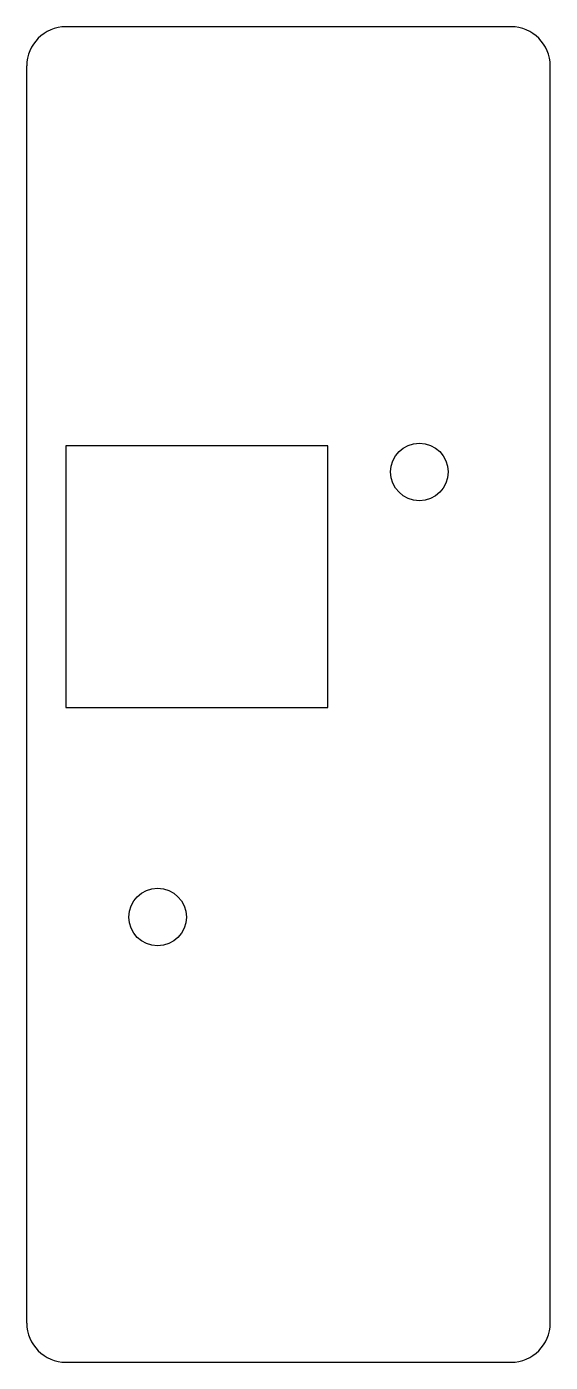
# Model space of a CAD drawing. Header units: millimetres. Extents: x -10 to 10, y -8.5 to 42.5.
import ezdxf

# ---------------------------------------------------------------- set-up
doc = ezdxf.new("R2010")
doc.units = ezdxf.units.MM

msp = doc.modelspace()

# ---------------------------------------------------------------- linework, layer by layer
for p, q in [((8.5, 42.5), (-8.5, 42.5)), ((-10, -7), (-10, 41)), ((10, -7), (10, 41)), ((1.5, 26.5), (-8.5, 26.5)), ((-8.5, 26.5), (-8.5, 16.5)), ((1.5, 16.5), (1.5, 26.5)), ((-8.5, 16.5), (1.5, 16.5)), ((-8.5, -8.5), (8.5, -8.5))]:
    msp.add_line(p, q)
for centre in [(5, 25.5), (-5, 8.5)]:
    msp.add_circle(centre, 1.1)
for centre, start, end in [((-8.5, 41), 90, 180), ((8.5, 41), 0, 90), ((-8.5, -7), 180, 270), ((8.5, -7), 270, 0)]:
    msp.add_arc(centre, 1.5, start, end)

doc.saveas('drawing.dxf')
